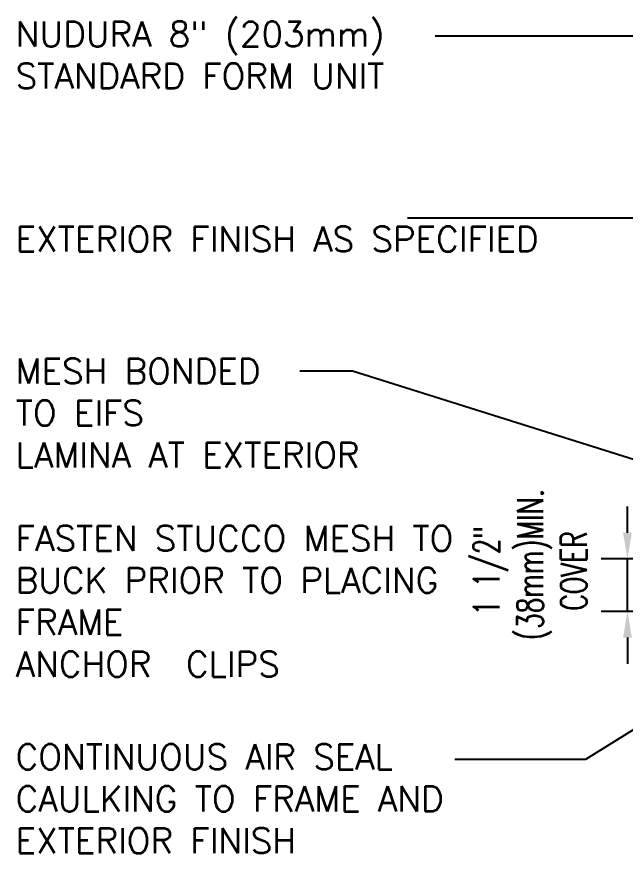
# Model space of a CAD drawing. Header units: inches. Extents: x 160.8 to 211.5, y 103.1 to 183.2.
# Drawn here: x 160.81 to 178.23, y 156.72 to 180.68 of the extents above; entities that cross this region are included whole.
import ezdxf

# ---------------------------------------------------------------- set-up
doc = ezdxf.new("R2010")
doc.units = ezdxf.units.IN
doc.header["$MEASUREMENT"] = 0
doc.layers.add('TEXT', color=4, linetype='Continuous')
doc.styles.add('DIM', font='romans.shx', dxfattribs={"width": 0.7})
doc.styles.get("Standard").update_dxf_attribs({"font": 'romans.shx', "height": 0.75})
doc.dimstyles.new('ext_12', dxfattribs={"dimscale": 12, "dimtxt": 0.09375, "dimasz": 0.09375, "dimexe": 0.09375, "dimexo": 0.0625, "dimgap": 0.0625, "dimtad": 1, "dimdec": 1, "dimzin": 2, "dimdsep": 46, "dimlunit": 4, "dimtxsty": 'DIM', "dimcen": 0.09, "dimdle": 0.09375, "dimclrt": 4, "dimadec": 0, "dimazin": 0, "dimtfac": 1, "dimtdec": 1, "dimtmove": 2, "dimatfit": 3, "dimfxl": 1, "dimfrac": 2, "dimtolj": 1, "dimtzin": 0, "dimarcsym": 0})
doc.dimstyles.new('ext_8', dxfattribs={"dimscale": 8, "dimtxt": 0.09375, "dimasz": 0.09375, "dimexe": 0.09375, "dimexo": 0.0625, "dimgap": 0.0625, "dimtad": 1, "dimdec": 6, "dimzin": 3, "dimdsep": 46, "dimlunit": 4, "dimtxsty": 'DIM', "dimcen": 0.09, "dimdle": 0.09375, "dimclrt": 4, "dimadec": 0, "dimazin": 0, "dimtfac": 1, "dimtdec": 6, "dimtmove": 2, "dimatfit": 3, "dimfxl": 1, "dimfrac": 2, "dimtolj": 1, "dimtzin": 0, "dimarcsym": 0})

# ---------------------------------------------------------------- blocks, each defined once
blk = doc.blocks.new('*D6')
at = {"layer": 'Defpoints', "color": 0, "transparency": 16777216}
for p in [(178.293, 165.149), (185.618, 165.149), (182.624, 163.649)]:
    blk.add_point(p, dxfattribs=at)
at = {"layer": 'TEXT', "color": 0, "lineweight": -2, "transparency": 16777216}
for p, q in [((178.293, 165.899), (178.293, 166.649)), ((185.118, 165.149), (177.543, 165.149)), ((178.293, 163.649), (178.293, 165.149)), ((182.124, 163.649), (177.543, 163.649)), ((178.293, 162.899), (178.293, 162.149))]:
    blk.add_line(p, q, dxfattribs=at)
at = {"layer": 'TEXT', "color": 0, "transparency": 16777216}
for points in [[(178.168, 165.899), (178.418, 165.899), (178.293, 165.149)], [(178.168, 162.899), (178.418, 162.899), (178.293, 163.649)]]:
    blk.add_solid(points, dxfattribs=at)
at = {"layer": 'TEXT', "color": 4, "transparency": 16777216, "insert": (175.508, 164.809), "char_height": 0.75, "attachment_point": 5, "rotation": 90, "style": 'DIM'}
blk.add_mtext('\\A1;1 1/2" \\P (38mm)MIN. \\PCOVER', dxfattribs=at)

msp = doc.modelspace()

# ---------------------------------------------------------------- texts
at = {"layer": 'TEXT', "char_height": 0.72}
for s, insert, width, attachment_point in [('NUDURA 8" (203mm)\\PSTANDARD FORM UNIT', (160.7821968, 179.5804088), 14.97902193, 4), ('EXTERIOR FINISH AS SPECIFIED', (160.7821968, 174.3102024), 14.97902193, 4), ('MESH BONDED \\PTO EIFS \\PLAMINA AT EXTERIOR', (160.7821968, 170.8895978), 13.640334054, 1), ('FASTEN STUCCO MESH TO BUCK PRIOR TO PLACING FRAME \\PANCHOR  CLIPS', (160.7821968, 166.099125), 13.640334054, 1), ('CONTINUOUS AIR SEAL CAULKING TO FRAME AND EXTERIOR FINISH  ', (160.7821968, 158.2814562), 14.97902193, 4)]:
    msp.add_mtext(s, dxfattribs=dict(at, insert=insert, width=width, attachment_point=attachment_point))

# ---------------------------------------------------------------- dimensions: what is measured, and where the dimension line sits
at = {"layer": 'TEXT'}
dim = msp.add_linear_dim(base=(178.2932657, 165.1492541), p1=(182.6243711, 163.6492541), p2=(185.6176349, 165.1492541), angle=90, text='<> \\P (38mm)MIN. \\PCOVER', dimstyle='ext_8', dxfattribs=at)
dim.commit()
dim.dimension.update_dxf_attribs({"geometry": '*D6', "text_midpoint": (175.5082553, 164.8094285), "dimtype": 160})

# ---------------------------------------------------------------- leaders
for points in [[(181.5104749, 180.123871), (174.2936969, 180.123871), (172.7880699, 180.123871)], [(179.7493711, 174.9064744), (174.5515975, 174.9064744), (171.9945895, 174.9064744)], [(179.8743711, 167.5515678), (170.4219218, 170.5281393), (168.9162949, 170.5281393)], [(180.822909, 161.7199502), (177.0942256, 159.409637), (173.3573582, 159.409637)]]:
    msp.add_leader(points, dimstyle='ext_12', override={"dimgap": 0.0625, "dimtad": 0}, dxfattribs=at)

doc.saveas('drawing.dxf')
